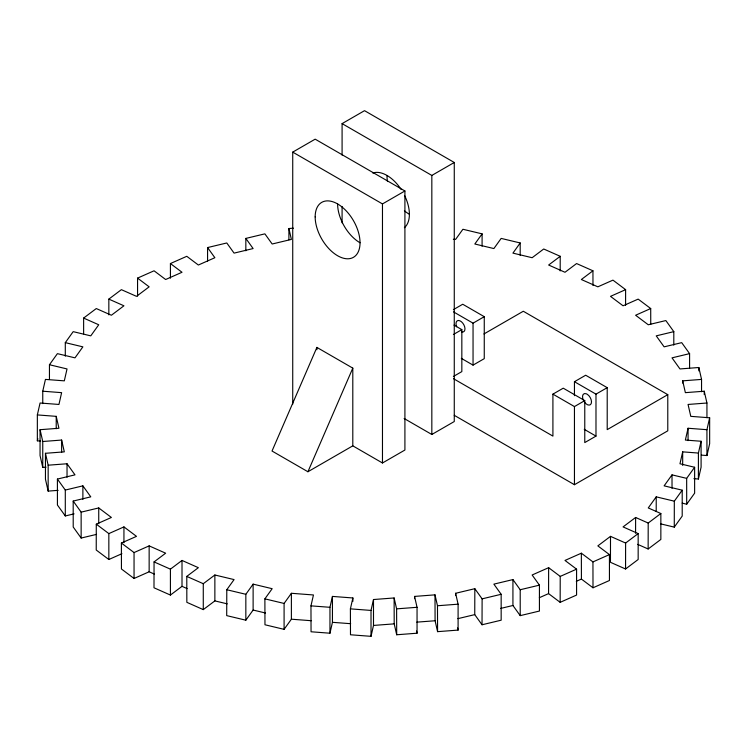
<?xml version="1.0" encoding="UTF-8"?>
<svg xmlns="http://www.w3.org/2000/svg" width="747" height="747" viewBox="0 0 747 747"><rect width="100%" height="100%" fill="white"/><g stroke="black" fill="none" stroke-linecap="round" stroke-linejoin="round"><path stroke-width="1.12" d="M40.683 441.075L37.35 440.823L37.35 414.921L56.221 416.35L58.938 428.255L40.067 429.693L40.049 455.549L42.756 467.398L46.09 467.146M342.089 155.124L342.089 123.619L364.527 110.668L454.269 162.482L454.269 421.532L431.831 434.483L404.127 418.497M656.211 511.518L656.23 496.848L674.317 501.172L682.207 490.181L664.12 485.849L672.011 474.859L686.661 478.36L694.626 467.267L679.966 463.766L682.683 451.86L698.408 453.055L701.097 441.253L685.372 440.058L688.062 428.255L706.933 429.693L709.65 417.788L690.779 416.35L688.062 404.454L706.933 403.016L706.942 417.685M673.794 345.142L673.813 331.649L665.857 320.556L648.265 324.768L635.613 315.243L650.712 308.548L650.749 324.338M660.712 523.88L674.28 527.13L674.317 501.172M682.674 465.4L682.683 451.86M682.683 383.099L682.683 380.849L701.554 379.411L701.545 391.773M689.584 368.252L689.593 353.639L681.703 342.64L664.12 346.851L656.23 335.861L673.813 331.649M693.907 478.668L698.398 479.014L698.408 453.055M40.067 429.693L42.756 441.496L61.627 440.058L64.317 451.86L45.446 453.298L48.163 465.194L67.034 463.766L74.989 474.859L57.407 479.06L65.297 490.06L82.88 485.849L90.77 496.848L73.187 501.06L81.143 512.143L98.735 507.941L111.387 517.466L96.288 524.161L96.232 550.025L108.838 559.503L121.929 553.704M96.288 524.161L108.838 533.601L123.937 526.906L136.496 536.355L121.388 543.041L134.049 552.565L149.148 545.88L165.647 553.191L154.059 561.912L153.994 587.786L170.419 595.06L182.007 586.339L182.007 560.437L198.366 567.683L186.778 576.404L186.843 602.334L203.277 609.617L214.865 600.896L227.237 603.856M520.173 255.343L520.201 242.962L501.162 238.405L493.879 248.564L474.831 244.008L482.114 233.858L462.907 229.264L455.614 239.413L453.326 239.245M656.23 496.848L648.265 507.941L660.852 513.516L648.2 523.04L635.613 517.466L623.063 526.906L638.162 533.601L625.612 543.041L610.504 536.355L597.852 545.88L609.44 554.601L609.44 580.503L593.006 587.786L592.941 561.912L581.353 553.191L564.993 560.437L576.581 569.158L576.581 595.06L560.157 602.334L548.569 593.613L548.634 567.683L532.135 574.994L539.427 585.144L539.427 611.046L520.211 615.64L512.928 605.49L512.928 579.588L493.879 584.135L501.162 594.295L501.162 620.197L482.03 624.772L474.747 614.622L474.831 588.692L455.614 593.286L455.614 595.546M560.185 270.928L560.222 256.305L543.723 248.994L532.135 257.715L512.928 253.121L520.201 242.962M560.157 602.334L560.222 576.404L548.634 567.683M610.504 536.355L610.458 562.304L625.556 568.99L638.162 559.503L638.162 533.601M625.575 305.402L625.612 289.659L612.951 280.134L597.852 286.829L581.353 279.518L592.941 270.797L576.581 263.551L564.993 272.272L548.634 265.026L560.222 256.305M625.556 568.99L625.612 543.041M635.576 533.265L635.613 517.466M637.658 544.339L648.144 548.989L648.2 523.04M203.277 609.617L203.277 583.706L214.865 574.994L234.072 579.588L226.789 589.738L226.705 615.621L245.838 620.197L253.121 610.047L253.121 584.135L272.169 588.692L264.886 598.851L264.97 624.772L284.093 629.347L291.386 619.198L291.386 593.286L313.451 594.967L310.967 605.864L311.051 631.775L329.959 633.213L332.443 622.316L332.443 596.414L352.883 597.964L352.892 601.344M482.076 246.239L482.114 233.858M482.03 624.772L482.114 598.851L474.831 588.692M37.35 414.921L40.067 403.016L58.938 404.454L61.627 392.651L42.756 391.213L42.756 403.604M42.756 391.213L45.446 379.411L64.317 380.849L67.034 368.943L49.451 364.741L49.451 379.383M37.35 440.823L37.845 438.666M329.959 633.213L329.959 607.302L332.443 596.414M455.614 593.286L458.098 604.183L458.098 630.094L437.574 631.654L437.481 605.752L434.997 594.855L414.557 596.414L417.05 607.302L417.05 633.213L396.694 634.763L396.61 608.861L394.117 597.964L373.5 599.533L373.5 625.435L371.016 636.332L350.483 634.773L350.399 608.861L352.883 597.964M371.016 636.332L371.016 610.43L373.5 599.533M698.398 479.014L701.097 467.155L701.097 441.253M701.396 455.119L706.951 455.549L709.65 443.69L709.65 417.788M352.799 445.847L352.799 368.131L316.896 347.402L272.029 451.029L307.923 471.749L352.799 445.847L382.473 462.981L404.911 450.03L404.911 190.971L315.169 139.166L292.731 152.117L292.731 404.174M307.923 471.749L352.799 368.131M49.451 364.741L57.407 353.648L74.989 357.85L82.88 346.851L65.297 342.649L65.297 356.16M65.297 342.649L73.187 331.649L90.77 335.861L98.735 324.768L83.627 318.073L83.627 333.844M245.838 620.197L245.838 594.295L253.121 584.135M284.093 629.347L284.093 603.445L291.386 593.286M682.188 503.142L686.698 504.216L694.626 493.169L694.626 467.267M674.28 527.13L682.207 516.084L682.207 490.181M83.627 318.073L96.288 308.548L111.387 315.243L123.937 305.794L108.838 299.108L108.838 314.87M108.838 299.108L121.388 289.659L136.496 296.354L149.148 286.829L137.56 278.108L154.059 270.797L165.647 279.518L182.007 272.272L170.419 263.551L186.778 256.305L198.366 265.026L214.865 257.715L207.573 247.565L226.789 242.971L234.072 253.121L253.121 248.564L245.838 238.414L264.886 233.858L272.169 244.008L291.386 239.413L288.902 228.526L293.487 228.171M170.419 595.06L170.419 569.158L182.007 560.437M648.144 548.989L660.852 539.427L660.852 513.516M292.731 152.117L382.473 203.922L404.911 190.971M342.089 123.619L431.831 175.433L454.269 162.482M453.382 309.641L462.729 304.244L484.261 316.681L484.261 358.653L473.047 365.124L461.301 358.345M453.382 334.507L461.833 329.632L461.833 371.604L453.382 376.479M453.466 311.854L473.047 323.162L484.261 316.681M483.925 333.974L523.302 311.247L667.781 394.659L667.781 430.823L574.452 484.71L454.223 415.295M453.513 378.72L552.911 436.108L552.911 394.136L563.238 388.179L584.77 400.616L584.77 442.579L595.985 436.108L595.985 394.136L574.452 381.708L574.452 395.695M574.452 381.708L585.667 375.227L607.208 387.665L607.208 429.628L667.781 394.659M552.911 394.136L574.452 406.573L584.77 400.616M595.985 394.136L607.208 387.665M625.612 289.659L610.504 296.354L623.063 305.794L638.162 299.108L650.712 308.548M121.388 543.041L121.444 568.99L134.049 578.477L149.148 571.782L154.284 574.06M560.222 576.404L576.581 569.158M592.941 561.912L609.44 554.601M539.325 597.712L548.569 593.613M576.282 581.334L581.418 579.065L593.006 587.786M689.593 353.639L672.011 357.85L679.966 368.943L698.837 367.505L701.554 379.411M57.407 479.06L57.426 505.019L65.297 515.962L74.093 513.861M73.187 501.06L73.215 527.008L81.143 538.055L96.531 534.376M482.114 598.851L501.162 594.295M512.928 579.588L520.211 589.738L539.427 585.144M457.864 618.656L474.747 614.622M500.602 608.441L512.928 605.49M706.933 403.016L704.244 391.213L685.372 392.651L682.683 380.849M45.446 453.298L45.455 479.247L48.163 491.106L58.154 490.34M396.61 608.861L417.05 607.302M437.481 605.752L458.098 604.183M373.5 625.435L394.201 623.866L396.694 634.763M416.835 622.139L435.09 620.757L437.574 631.654M310.967 605.864L329.959 607.302M350.399 608.861L371.016 610.43M291.386 619.198L311.312 620.72M332.443 622.316L350.688 623.698M226.789 589.738L245.838 594.295M264.886 598.851L284.093 603.445M253.121 610.047L265.502 613.007M154.059 561.912L170.419 569.158M186.778 576.404L203.277 583.706M182.007 586.339L187.142 588.617M453.999 325.113L461.833 329.632M584.238 429.32L595.985 436.108M457.603 627.91L458.098 630.094M416.555 631.028L417.05 633.213M592.941 270.797L592.978 285.457M581.353 553.191L581.418 579.065M434.997 594.855L435.09 620.757M394.117 597.964L394.201 623.866M706.933 429.693L706.951 455.549M688.062 428.255L688.071 440.618M686.661 478.36L686.698 504.216M672.011 474.859L672.029 488.342M704.244 391.213L704.244 394.593M698.837 367.505L698.837 370.885M574.452 406.573L574.452 484.71M520.211 589.738L520.211 615.64M473.047 323.162L473.047 365.124M431.831 175.433L431.831 434.483M414.557 596.414L414.557 598.664M382.473 203.922L382.473 462.981M342.089 206.471L342.089 222.811M316.896 347.402L316.896 349.727M288.902 228.526L288.902 239.787M245.838 238.414L245.838 250.805M214.865 574.994L214.865 600.896M207.573 247.565L207.573 261.077M170.419 263.551L170.419 278.192M149.148 545.88L149.148 571.782M137.56 278.108L137.56 296.129M134.049 552.565L134.049 578.477M123.937 526.906L123.937 542.677M108.838 533.601L108.838 559.503M98.735 507.941L98.735 523.712M82.88 485.849L82.88 499.369M81.143 512.143L81.143 538.055M67.034 463.766L67.034 477.277M65.297 490.06L65.297 515.962M61.627 440.058L61.627 452.449M56.221 416.35L56.221 428.741M48.163 465.194L48.163 491.106M42.756 441.496L42.756 467.398M584.481 402.129A6.349 3.66 60 0 0 591.25 403.483A6.349 3.66 60 0 0 587.357 394.351L586.19 393.753A6.349 3.66 60 0 0 583.603 400.719M456.65 326.747A6.349 3.66 60 0 1 458.49 320.472A6.349 3.66 60 0 1 464.662 326.794A6.349 3.66 60 0 1 461.739 331.967M360.035 242.784A31.729 18.32 60 0 1 337.607 203.931M409.393 214.286A31.729 18.32 60 0 1 404.398 210.757M387.525 181.53A31.729 18.32 60 0 1 386.965 175.433M372.837 173.052A31.729 18.32 60 0 1 401.195 189.533M404.762 195.845A31.729 18.32 60 0 1 404.398 227.704M315.169 216.882A31.729 18.32 60 0 0 348.821 258.742A31.729 18.32 60 0 0 348.821 213.875A31.729 18.32 60 0 0 315.169 216.882"/></g></svg>
